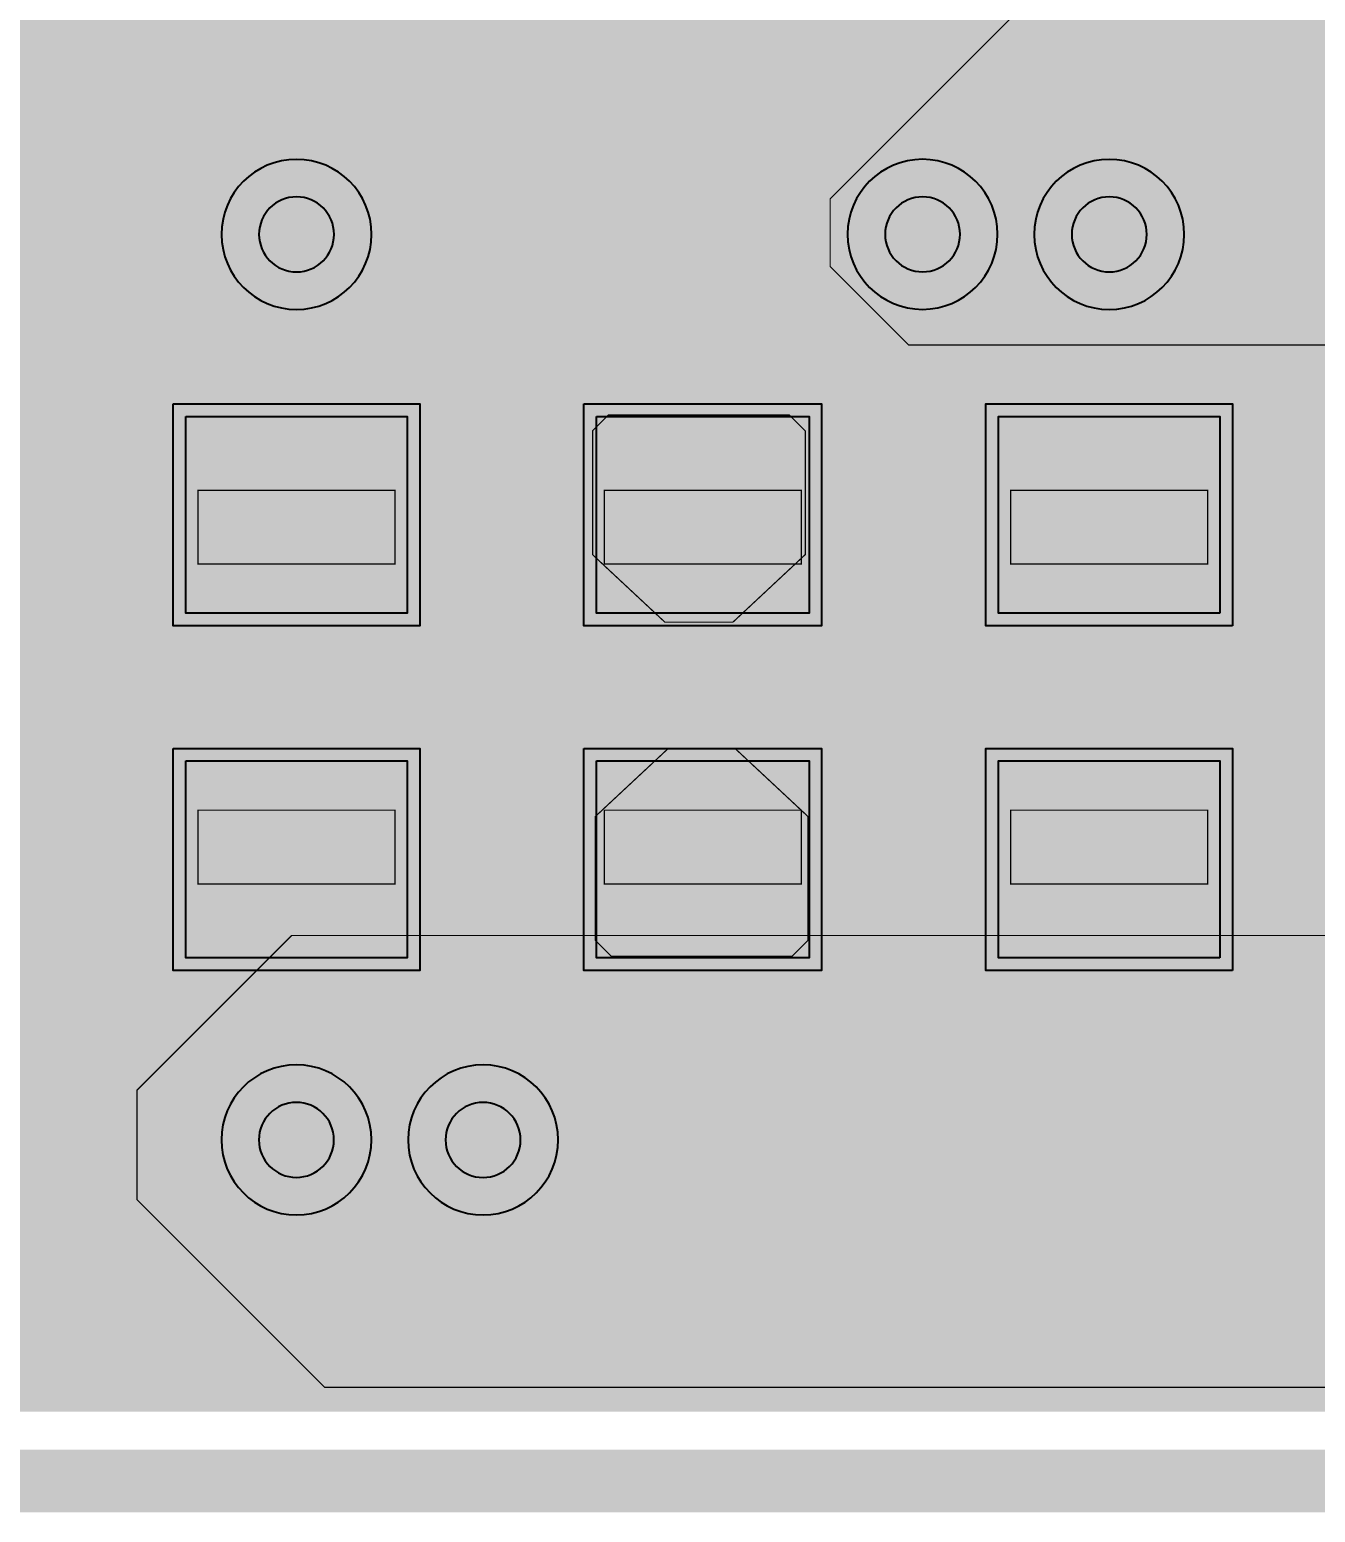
# Model space of a CAD drawing. Header units: millimetres. Extents: x -29 to 68.7, y -13.3 to 46.
# Drawn here: x 6.55 to 11.77, y -0.13 to 5.9 of the extents above; entities that cross this region are included whole.
import ezdxf

# ---------------------------------------------------------------- set-up
doc = ezdxf.new("R2010")
doc.units = ezdxf.units.MM
doc.header["$MEASUREMENT"] = 0
for name, color, linetype, true_color in [('Board-Outline-Layer', 7, 'Continuous', 0xff00ff), ('Bottom-Layer', 7, 'Continuous', 0x0000ff), ('Component-Marking-Layer', 7, 'Continuous', 0x66ffcc), ('Component-Shape-Layer', 7, 'Continuous', 0x00cccc), ('Hole-Layer', 7, 'Continuous', 0x222222), ('Inner1', 7, 'Continuous', 0x999966), ('Inner2', 7, 'Continuous', 0x008000), ('Multi-Layer', 7, 'Continuous', 0xc0c0c0), ('Pin-Soldering-Layer', 7, 'Continuous', 0xcc9999), ('Top-Layer', 7, 'Continuous', 0xff0000), ('Top-Paste-Mask-Layer', 7, 'Continuous', 0x808080), ('Top-Silkscreen-Layer', 7, 'Continuous', 0xffcc00), ('Top-Solder-Mask-Layer', 7, 'Continuous', 0x800080)]:
    doc.layers.add(name, color=color, linetype=linetype, true_color=true_color)

msp = doc.modelspace()

# ---------------------------------------------------------------- hatches: boundary and pattern name
at = {"layer": 'Bottom-Layer'}
for points in [[(4.9851, 4.9851), (4.4113, 5.4268), (3.7435, 5.7071), (3.0263, 5.8072), (2.3074, 5.7206), (1.6345, 5.4529), (1.0525, 5.022), (0.6001, 4.4566), (0.3073, 3.7942), (0.3073, 24.2059), (0.6001, 23.5435), (1.0525, 22.9781), (1.6345, 22.5472), (2.3074, 22.2795), (3.0263, 22.1928), (3.7435, 22.293), (4.4113, 22.5732), (4.9851, 23.015), (5.4268, 23.5888), (5.7071, 24.2565), (5.8072, 24.9737), (5.7206, 25.6927), (5.4529, 26.3655), (5.022, 26.9476), (4.4566, 27.4), (3.7942, 27.6927), (8.7053, 27.6927), (8.5312, 27.4374), (8.5379, 27.1284), (8.7227, 26.8807), (9.017, 26.7865), (9.3113, 26.8807), (9.4962, 27.1284), (9.5028, 27.4374), (9.3288, 27.6927), (39.2059, 27.6927), (38.5435, 27.4), (37.9781, 26.9476), (37.5472, 26.3655), (37.2795, 25.6927), (37.1929, 24.9737), (37.293, 24.2565), (37.5732, 23.5888), (38.015, 23.015), (38.5888, 22.5732), (39.2565, 22.293), (39.9737, 22.1928), (40.6927, 22.2795), (41.3656, 22.5472), (41.9476, 22.9781), (42.4, 23.5435), (42.6927, 24.2059), (42.6927, 3.7942), (42.4, 4.4565), (41.9476, 5.022), (41.3656, 5.4529), (40.6927, 5.7206), (39.9737, 5.8072), (39.2565, 5.7071), (38.5888, 5.4268), (38.015, 4.9851), (37.5732, 4.4113), (37.293, 3.7435), (37.1929, 3.0263), (37.2795, 2.3074), (37.5472, 1.6345), (37.9781, 1.0525), (38.5435, 0.6001), (39.2059, 0.3073), (3.7942, 0.3073), (4.4566, 0.6001), (5.022, 1.0525), (5.4529, 1.6345), (5.7206, 2.3074), (5.8072, 3.0263), (5.7071, 3.7435), (5.4268, 4.4113)], [(9.5644, 5.0657), (9.6577, 4.7407), (9.9093, 4.5148), (10.2425, 4.457), (10.5556, 4.5849), (10.8685, 4.4568), (11.2018, 4.5144), (11.4536, 4.7401), (11.5471, 5.0651), (11.4538, 5.3902), (11.2021, 5.6161), (10.8689, 5.6739), (10.5559, 5.5459), (10.2429, 5.6741), (9.9097, 5.6165), (9.6579, 5.3907)], [(7.0203, 1.3865), (7.1136, 1.0615), (7.3653, 0.8355), (7.6985, 0.7777), (8.0116, 0.9057), (8.3245, 0.7775), (8.6578, 0.8351), (8.9096, 1.0609), (9.0031, 1.3859), (8.9098, 1.7109), (8.6581, 1.9368), (8.3249, 1.9946), (8.0119, 1.8667), (7.6989, 1.9948), (7.3657, 1.9372), (7.1139, 1.7115)]]:
    msp.add_hatch(color=256, dxfattribs=at).paths.add_polyline_path(points)
at = {"layer": 'Component-Marking-Layer'}
for points in [[(7.1727, 4.0259, 1), (7.2926, 4.0259, 1)], [(7.1727, 4.0259, 1), (7.2926, 4.0259, 1)], [(9.6238, 2.4258, 1), (9.7437, 2.4258, 1)], [(9.6238, 2.4258, 1), (9.7437, 2.4258, 1)], [(11.2748, 2.4257, 1), (11.3947, 2.4257, 1)], [(11.2748, 2.4257, 1), (11.3947, 2.4257, 1)]]:
    msp.add_hatch(color=256, dxfattribs=at).paths.add_polyline_path(points)
at = {"layer": 'Inner1'}
for points in [[(4.9851, 23.015), (5.4268, 23.5888), (5.7071, 24.2565), (5.8072, 24.9737), (5.7206, 25.6927), (5.4529, 26.3655), (5.022, 26.9476), (4.4566, 27.4), (3.7942, 27.6927), (8.7053, 27.6927), (8.5312, 27.4374), (8.5379, 27.1284), (8.7227, 26.8807), (9.017, 26.7865), (9.3113, 26.8807), (9.4962, 27.1284), (9.5028, 27.4374), (9.3288, 27.6927), (39.2059, 27.6927), (38.5435, 27.4), (37.9781, 26.9476), (37.5472, 26.3655), (37.2795, 25.6927), (37.1929, 24.9737), (37.293, 24.2565), (37.5732, 23.5888), (38.015, 23.015), (38.5888, 22.5732), (39.2565, 22.293), (39.9737, 22.1928), (40.6927, 22.2795), (41.3656, 22.5472), (41.9476, 22.9781), (42.4, 23.5435), (42.6927, 24.2059), (42.6927, 3.7942), (42.4, 4.4565), (41.9476, 5.022), (41.3656, 5.4529), (40.6927, 5.7206), (39.9737, 5.8072), (39.2565, 5.7071), (38.5888, 5.4268), (38.015, 4.9851), (37.5732, 4.4113), (37.293, 3.7435), (37.1929, 3.0263), (37.2795, 2.3074), (37.5472, 1.6345), (37.9781, 1.0525), (38.5435, 0.6001), (39.2059, 0.3073), (3.7942, 0.3073), (4.4566, 0.6001), (5.022, 1.0525), (5.4529, 1.6345), (5.7206, 2.3074), (5.8072, 3.0263), (5.7071, 3.7435), (5.4268, 4.4113), (4.9851, 4.9851), (4.4113, 5.4268), (3.7435, 5.7071), (3.0263, 5.8072), (2.3074, 5.7206), (1.6345, 5.4529), (1.0525, 5.022), (0.6001, 4.4566), (0.3073, 3.7942), (0.3073, 24.2059), (0.6001, 23.5435), (1.0525, 22.9781), (1.6345, 22.5472), (2.3074, 22.2795), (3.0263, 22.1928), (3.7435, 22.293), (4.4113, 22.5732)], [(9.5644, 5.0657), (9.6577, 4.7407), (9.9093, 4.5148), (10.2425, 4.457), (10.5556, 4.5849), (10.8685, 4.4568), (11.2018, 4.5144), (11.4536, 4.7401), (11.5471, 5.0651), (11.4538, 5.3902), (11.2021, 5.6161), (10.8689, 5.6739), (10.5559, 5.5459), (10.2429, 5.6741), (9.9097, 5.6165), (9.6579, 5.3907)], [(7.0203, 1.3865), (7.1136, 1.0615), (7.3653, 0.8355), (7.6985, 0.7777), (8.0116, 0.9057), (8.3245, 0.7775), (8.6578, 0.8351), (8.9096, 1.0609), (9.0031, 1.3859), (8.9098, 1.7109), (8.6581, 1.9368), (8.3249, 1.9946), (8.0119, 1.8667), (7.6989, 1.9948), (7.3657, 1.9372), (7.1139, 1.7115)]]:
    msp.add_hatch(color=256, dxfattribs=at).paths.add_polyline_path(points)
at = {"layer": 'Inner2'}
for points in [[(16.7386, 7.874), (16.7386, 8.6945), (18.2873, 8.6945), (21.8748, 5.1069), (21.8748, 3.9229), (21.1101, 4.6877), (21.0771, 4.7097), (21.0382, 4.7174), (10.1617, 4.7174), (9.9028, 4.9764), (9.9028, 5.1676), (10.8216, 6.0864), (14.951, 6.0864), (14.9899, 6.0941), (15.0229, 6.1162), (16.7089, 7.8022), (16.7309, 7.8351)], [(7.6556, 2.1152), (11.6267, 2.1152), (11.9107, 1.9404), (12.2441, 1.9404), (12.5281, 2.1152), (22.0221, 2.1152), (22.0598, 2.1081), (22.098, 2.1057), (29.6055, 2.1057), (29.7727, 2.1551), (29.8861, 2.2876), (29.9092, 2.4604), (30.1244, 2.6757), (30.1464, 2.7086), (30.1542, 2.7475), (30.1542, 2.9964), (31.404, 2.9964), (31.7334, 2.667), (30.3993, 1.3329), (30.1875, 1.3016), (30.0076, 1.1856), (29.8916, 1.0057), (29.8603, 0.7939), (29.549, 0.4826), (7.7891, 0.4826), (7.0866, 1.1851), (7.0866, 1.5462)]]:
    msp.add_hatch(color=256, dxfattribs=at).paths.add_polyline_path(points)
at = {"layer": 'Pin-Soldering-Layer'}
for points in [[(7.2327, 4.0258), (8.0327, 4.0258), (8.0327, 3.7258), (7.2327, 3.7258)], [(7.2327, 4.0258), (8.0327, 4.0258), (8.0327, 3.7258), (7.2327, 3.7258)], [(9.6837, 4.0257), (9.6837, 3.7257), (8.8837, 3.7257), (8.8837, 4.0257)], [(9.6837, 4.0257), (9.6837, 3.7257), (8.8837, 3.7257), (8.8837, 4.0257)], [(11.3347, 4.0258), (10.5347, 4.0258), (10.5347, 3.7258), (11.3347, 3.7258)], [(11.3347, 4.0258), (10.5347, 4.0258), (10.5347, 3.7258), (11.3347, 3.7258)], [(7.2327, 2.4258), (8.0327, 2.4258), (8.0327, 2.7258), (7.2327, 2.7258)], [(7.2327, 2.4258), (8.0327, 2.4258), (8.0327, 2.7258), (7.2327, 2.7258)], [(9.6837, 2.7259), (9.6837, 2.4259), (8.8837, 2.4259), (8.8837, 2.7259)], [(9.6837, 2.7259), (9.6837, 2.4259), (8.8837, 2.4259), (8.8837, 2.7259)], [(11.3347, 2.4258), (10.5347, 2.4258), (10.5347, 2.7258), (11.3347, 2.7258)], [(11.3347, 2.4258), (10.5347, 2.4258), (10.5347, 2.7258), (11.3347, 2.7258)]]:
    msp.add_hatch(color=256, dxfattribs=at).paths.add_polyline_path(points)
at = {"layer": 'Top-Layer'}
for points in [[(4.9851, 23.015), (5.4268, 23.5888), (5.7071, 24.2565), (5.8072, 24.9737), (5.7206, 25.6927), (5.4529, 26.3655), (5.022, 26.9476), (4.4566, 27.4), (3.7942, 27.6927), (8.7053, 27.6927), (8.5554, 27.5022), (8.5112, 27.2639), (8.5827, 27.0322), (8.5827, 26.991), (8.3669, 26.9002), (8.2777, 26.6837), (8.2777, 25.8772), (8.3677, 25.6599), (8.585, 25.5698), (9.449, 25.5698), (9.6663, 25.6599), (9.7564, 25.8772), (9.7564, 26.6837), (9.6672, 26.9001), (9.4514, 26.991), (9.4514, 27.0322), (9.5229, 27.2639), (9.4787, 27.5022), (9.3288, 27.6927), (39.2059, 27.6927), (38.5435, 27.4), (37.9781, 26.9476), (37.5472, 26.3655), (37.2795, 25.6927), (37.1929, 24.9737), (37.293, 24.2565), (37.5732, 23.5888), (38.015, 23.015), (38.5888, 22.5732), (39.2565, 22.293), (39.9737, 22.1928), (40.6927, 22.2795), (41.3656, 22.5472), (41.9476, 22.9781), (42.4, 23.5435), (42.6927, 24.2059), (42.6927, 3.7942), (42.4, 4.4565), (41.9476, 5.022), (41.3656, 5.4529), (40.6927, 5.7206), (39.9737, 5.8072), (39.2565, 5.7071), (38.5888, 5.4268), (38.015, 4.9851), (37.5732, 4.4113), (37.293, 3.7435), (37.1929, 3.0263), (37.2795, 2.3074), (37.5472, 1.6345), (37.9781, 1.0525), (38.5435, 0.6001), (39.2059, 0.3073), (3.7942, 0.3073), (4.4566, 0.6001), (5.022, 1.0525), (5.4529, 1.6345), (5.7206, 2.3074), (5.8072, 3.0263), (5.7071, 3.7435), (5.4268, 4.4113), (4.9851, 4.9851), (4.4113, 5.4268), (3.7435, 5.7071), (3.0263, 5.8072), (2.3074, 5.7206), (1.6345, 5.4529), (1.0525, 5.022), (0.6001, 4.4566), (0.3073, 3.7942), (0.3073, 24.2059), (0.6001, 23.5435), (1.0525, 22.9781), (1.6345, 22.5472), (2.3074, 22.2795), (3.0263, 22.1928), (3.7435, 22.293), (4.4113, 22.5732)], [(10.4847, 3.2185), (11.3847, 3.2185), (11.602, 3.3085), (11.6921, 3.5258), (11.6921, 4.3258), (11.6384, 4.4993), (11.4963, 4.6122), (11.4963, 4.8211), (11.5471, 5.058), (11.5019, 5.2961), (11.368, 5.4979), (11.1663, 5.6321), (10.9283, 5.6774), (10.6914, 5.6269), (10.4207, 5.6269), (10.089, 5.6714), (9.7834, 5.5348), (9.5954, 5.258), (9.581, 4.9236), (9.7447, 4.6317), (9.7302, 4.6327), (9.7157, 4.633), (8.8517, 4.633), (8.6344, 4.543), (8.5444, 4.3257), (8.5444, 3.5257), (8.6118, 3.3336), (8.7845, 3.2258), (8.6733, 3.1762), (8.5901, 3.0872), (8.3442, 3.0872), (8.2324, 3.1942), (8.0827, 3.2331), (7.1827, 3.2331), (6.9654, 3.1431), (6.8754, 2.9258), (6.8754, 2.1258), (6.929, 1.9523), (7.0711, 1.8394), (7.0711, 1.6305), (7.0204, 1.3936), (7.0655, 1.1556), (7.1994, 0.9537), (7.4012, 0.8196), (7.6391, 0.7742), (7.8761, 0.8247), (8.1468, 0.8247), (8.4223, 0.7747), (8.6912, 0.8526), (8.8973, 1.0421), (8.9975, 1.3036), (8.9708, 1.5823), (8.8228, 1.8199), (8.8372, 1.8189), (8.8517, 1.8186), (9.7157, 1.8186), (9.933, 1.9086), (10.0231, 2.1259), (10.0231, 2.9259), (9.9556, 3.118), (9.7829, 3.2258), (9.8942, 3.2755), (9.9774, 3.3645), (10.2231, 3.3645), (10.3349, 3.2575)], [(7.1827, 4.3258), (8.0827, 4.3258), (8.0827, 3.5258), (7.1827, 3.5258)], [(8.8517, 4.3257), (9.7157, 4.3257), (9.7157, 3.5257), (8.8517, 3.5257)], [(11.3847, 3.5258), (10.4847, 3.5258), (10.4847, 4.3258), (11.3847, 4.3258)], [(7.1827, 2.9258), (8.0827, 2.9258), (8.0827, 2.1258), (7.1827, 2.1258)], [(8.8517, 2.9259), (9.7157, 2.9259), (9.7157, 2.1259), (8.8517, 2.1259)], [(11.3847, 2.1258), (10.4847, 2.1258), (10.4847, 2.9258), (11.3847, 2.9258)]]:
    msp.add_hatch(color=256, dxfattribs=at).paths.add_polyline_path(points)
at = {"layer": 'Top-Paste-Mask-Layer'}
for points in [[(7.1827, 4.3258), (8.0827, 4.3258), (8.0827, 3.5258), (7.1827, 3.5258)], [(9.1295, 3.4898), (9.406, 3.4898), (9.6997, 3.764), (9.6997, 4.2673), (9.6357, 4.3313), (8.8997, 4.3313), (8.8357, 4.2673), (8.8357, 3.764)], [(9.1295, 3.4898), (9.406, 3.4898), (9.6997, 3.764), (9.6997, 4.2673), (9.6357, 4.3313), (8.8997, 4.3313), (8.8357, 4.2673), (8.8357, 3.764)], [(11.3847, 3.5258), (10.4847, 3.5258), (10.4847, 4.3258), (11.3847, 4.3258)], [(9.1407, 2.9742), (9.4172, 2.9742), (9.711, 2.7), (9.711, 2.1967), (9.647, 2.1327), (8.911, 2.1327), (8.847, 2.1967), (8.847, 2.7)], [(9.1407, 2.9742), (9.4172, 2.9742), (9.711, 2.7), (9.711, 2.1967), (9.647, 2.1327), (8.911, 2.1327), (8.847, 2.1967), (8.847, 2.7)], [(7.1827, 2.9258), (8.0827, 2.9258), (8.0827, 2.1258), (7.1827, 2.1258)], [(11.3847, 2.1258), (10.4847, 2.1258), (10.4847, 2.9258), (11.3847, 2.9258)]]:
    msp.add_hatch(color=256, dxfattribs=at).paths.add_polyline_path(points)
at = {"layer": 'Top-Solder-Mask-Layer'}
for points in [[(7.1319, 4.3766), (8.1335, 4.3766), (8.1335, 3.475), (7.1319, 3.475)], [(8.8009, 4.3765), (9.7665, 4.3765), (9.7665, 3.4749), (8.8009, 3.4749)], [(11.4355, 3.475), (10.4339, 3.475), (10.4339, 4.3766), (11.4355, 4.3766)], [(7.1319, 2.9766), (8.1335, 2.9766), (8.1335, 2.075), (7.1319, 2.075)], [(8.8009, 2.9767), (9.7665, 2.9767), (9.7665, 2.0751), (8.8009, 2.0751)], [(11.4355, 2.075), (10.4339, 2.075), (10.4339, 2.9766), (11.4355, 2.9766)]]:
    msp.add_hatch(color=256, dxfattribs=at).paths.add_polyline_path(points)

# ---------------------------------------------------------------- linework, layer by layer
at = {"layer": 'Board-Outline-Layer', "const_width": 0.254}
msp.add_lwpolyline([(0, 3), (0, 25.0001, -0.414), (3, 28.0001), (40.0001, 28.0001, -0.414), (43.0001, 25.0001), (43.0001, 3, -0.414), (40.0001, 0), (3, 0, -0.414)], format="xyb", close=True, dxfattribs=at)
at = {"layer": 'Bottom-Layer', "const_width": 0.0508}
msp.add_lwpolyline([(42.6927, 24.2059), (42.6927, 3.7942), (42.4, 4.4565), (41.9476, 5.022), (41.3656, 5.4529), (40.6927, 5.7206), (39.9737, 5.8072), (39.2565, 5.7071), (38.5888, 5.4268), (38.015, 4.9851), (37.5732, 4.4113), (37.293, 3.7435), (37.1929, 3.0263), (37.2795, 2.3074), (37.5472, 1.6345), (37.9781, 1.0525), (38.5435, 0.6001), (39.2059, 0.3073), (3.7942, 0.3073)], dxfattribs=at)
for points in [[(9.5644, 5.0657), (9.6577, 4.7407), (9.9093, 4.5148), (10.2425, 4.457), (10.5556, 4.5849), (10.8685, 4.4568), (11.2018, 4.5144), (11.4536, 4.7401), (11.5471, 5.0651), (11.4538, 5.3902), (11.2021, 5.6161), (10.8689, 5.6739), (10.5559, 5.5459), (10.2429, 5.6741), (9.9097, 5.6165), (9.6579, 5.3907)], [(7.0203, 1.3865), (7.1136, 1.0615), (7.3653, 0.8355), (7.6985, 0.7777), (8.0116, 0.9057), (8.3245, 0.7775), (8.6578, 0.8351), (8.9096, 1.0609), (9.0031, 1.3859), (8.9098, 1.7109), (8.6581, 1.9368), (8.3249, 1.9946), (8.0119, 1.8667), (7.6989, 1.9948), (7.3657, 1.9372), (7.1139, 1.7115)]]:
    msp.add_lwpolyline(points, close=True, dxfattribs=at)
at = {"layer": 'Component-Marking-Layer', "const_width": 0.129}
for points in [[(7.1727, 4.0259, 1), (7.2926, 4.0259, 1)], [(7.1727, 4.0259, 1), (7.2926, 4.0259, 1)], [(9.6238, 2.4258, 1), (9.7437, 2.4258, 1)], [(9.6238, 2.4258, 1), (9.7437, 2.4258, 1)], [(11.2748, 2.4257, 1), (11.3947, 2.4257, 1)], [(11.2748, 2.4257, 1), (11.3947, 2.4257, 1)]]:
    msp.add_lwpolyline(points, format="xyb", close=True, dxfattribs=at)
at = {"layer": 'Component-Shape-Layer', "const_width": 0.0508}
for points in [[(7.2327, 4.0258), (8.0327, 4.0258), (8.0327, 2.4258), (7.2327, 2.4258)], [(7.2327, 4.0258), (8.0327, 4.0258), (8.0327, 2.4258), (7.2327, 2.4258)], [(9.6836, 4.0258), (9.6836, 2.4258), (8.8836, 2.4258), (8.8836, 4.0258)], [(9.6836, 4.0258), (9.6836, 2.4258), (8.8836, 2.4258), (8.8836, 4.0258)], [(11.3347, 2.4258), (10.5347, 2.4258), (10.5347, 4.0258), (11.3347, 4.0258)], [(11.3347, 2.4258), (10.5347, 2.4258), (10.5347, 4.0258), (11.3347, 4.0258)]]:
    msp.add_lwpolyline(points, close=True, dxfattribs=at)
at = {"layer": 'Hole-Layer'}
for points in [[(7.4806, 5.0653, 1), (7.7854, 5.0653, 1)], [(10.0241, 5.0655, 1), (10.3289, 5.0655, 1)], [(10.7826, 5.0653, 1), (11.0874, 5.0653, 1)], [(7.4801, 1.3863, 1), (7.7849, 1.3863, 1)], [(8.2385, 1.3861, 1), (8.5433, 1.3861, 1)]]:
    msp.add_lwpolyline(points, format="xyb", close=True, dxfattribs=at)
at = {"layer": 'Inner1'}
for points, const_width in [([(42.6927, 24.2059), (42.6927, 3.7942), (42.4, 4.4565), (41.9476, 5.022), (41.3656, 5.4529), (40.6927, 5.7206), (39.9737, 5.8072), (39.2565, 5.7071), (38.5888, 5.4268), (38.015, 4.9851), (37.5732, 4.4113), (37.293, 3.7435), (37.1929, 3.0263), (37.2795, 2.3074), (37.5472, 1.6345), (37.9781, 1.0525), (38.5435, 0.6001), (39.2059, 0.3073), (3.7942, 0.3073)], 0.0508), ([(8.3501, 6.7474), (8.3501, 5.7824)], 0.127), ([(13.3195, 3.9525), (10.875, 6.397)], 0.127), ([(8.3501, 5.7824), (7.633, 5.0653)], 0.127)]:
    msp.add_lwpolyline(points, dxfattribs=dict(at, const_width=const_width))
at = {"layer": 'Inner1', "const_width": 0.0508}
for points in [[(9.5644, 5.0657), (9.6577, 4.7407), (9.9093, 4.5148), (10.2425, 4.457), (10.5556, 4.5849), (10.8685, 4.4568), (11.2018, 4.5144), (11.4536, 4.7401), (11.5471, 5.0651), (11.4538, 5.3902), (11.2021, 5.6161), (10.8689, 5.6739), (10.5559, 5.5459), (10.2429, 5.6741), (9.9097, 5.6165), (9.6579, 5.3907)], [(7.0203, 1.3865), (7.1136, 1.0615), (7.3653, 0.8355), (7.6985, 0.7777), (8.0116, 0.9057), (8.3245, 0.7775), (8.6578, 0.8351), (8.9096, 1.0609), (9.0031, 1.3859), (8.9098, 1.7109), (8.6581, 1.9368), (8.3249, 1.9946), (8.0119, 1.8667), (7.6989, 1.9948), (7.3657, 1.9372), (7.1139, 1.7115)]]:
    msp.add_lwpolyline(points, close=True, dxfattribs=at)
at = {"layer": 'Inner2'}
for points, const_width in [([(21.9764, 3.6776), (21.0382, 4.6158), (10.1197, 4.6158), (9.8012, 4.9343), (9.8012, 5.2097), (10.7795, 6.188), (14.951, 6.188), (16.637, 7.874), (16.637, 8.7961), (18.3293, 8.7961), (21.9764, 5.149)], 0.00508), ([(16.7386, 7.874), (16.7386, 8.6945), (18.2873, 8.6945), (21.8748, 5.1069), (21.8748, 3.9229), (21.1101, 4.6877), (21.0771, 4.7097), (21.0382, 4.7174), (10.1617, 4.7174), (9.9028, 4.9764), (9.9028, 5.1676), (10.8216, 6.0864), (14.951, 6.0864), (14.9899, 6.0941), (15.0229, 6.1162), (16.7089, 7.8022), (16.7309, 7.8351)], 0.0508), ([(30.0526, 3.098), (31.4461, 3.098), (31.8771, 2.667), (29.5911, 0.381), (7.747, 0.381), (6.985, 1.143), (6.985, 1.5883), (7.6135, 2.2168), (29.5218, 2.2168), (30.0526, 2.7475)], 0.00508)]:
    msp.add_lwpolyline(points, close=True, dxfattribs=dict(at, const_width=const_width))
for points, const_width in [([(10.935, 5.0653), (11.6537, 5.784)], 0.127), ([(11.6537, 5.784), (19.87, 5.784)], 0.127), ([(29.549, 0.4826), (7.7891, 0.4826), (7.0866, 1.1851), (7.0866, 1.5462), (7.6556, 2.1152), (11.6267, 2.1152), (11.9107, 1.9404), (12.2441, 1.9404), (12.5281, 2.1152), (22.0221, 2.1152)], 0.0508)]:
    msp.add_lwpolyline(points, dxfattribs=dict(at, const_width=const_width))
at = {"layer": 'Multi-Layer'}
for points in [[(7.3282, 5.0653, 1), (7.9378, 5.0653), (7.9378, 5.0653, 1), (7.3282, 5.0653)], [(7.3277, 1.3863, 1), (7.9373, 1.3863), (7.9373, 1.3863, 1), (7.3277, 1.3863)]]:
    msp.add_lwpolyline(points, format="xyb", dxfattribs=at)
for points in [[(9.8717, 5.0655, 1), (10.4813, 5.0655, 1)], [(10.6302, 5.0653, 1), (11.2398, 5.0653, 1)], [(8.0861, 1.3861, 1), (8.6957, 1.3861, 1)]]:
    msp.add_lwpolyline(points, format="xyb", close=True, dxfattribs=at)
at = {"layer": 'Pin-Soldering-Layer', "const_width": 0.00508}
for points in [[(7.2327, 4.0258), (8.0327, 4.0258), (8.0327, 3.7258), (7.2327, 3.7258)], [(7.2327, 4.0258), (8.0327, 4.0258), (8.0327, 3.7258), (7.2327, 3.7258)], [(9.6837, 4.0257), (9.6837, 3.7257), (8.8837, 3.7257), (8.8837, 4.0257)], [(9.6837, 4.0257), (9.6837, 3.7257), (8.8837, 3.7257), (8.8837, 4.0257)], [(11.3347, 4.0258), (10.5347, 4.0258), (10.5347, 3.7258), (11.3347, 3.7258)], [(11.3347, 4.0258), (10.5347, 4.0258), (10.5347, 3.7258), (11.3347, 3.7258)], [(7.2327, 2.4258), (8.0327, 2.4258), (8.0327, 2.7258), (7.2327, 2.7258)], [(7.2327, 2.4258), (8.0327, 2.4258), (8.0327, 2.7258), (7.2327, 2.7258)], [(9.6837, 2.7259), (9.6837, 2.4259), (8.8837, 2.4259), (8.8837, 2.7259)], [(9.6837, 2.7259), (9.6837, 2.4259), (8.8837, 2.4259), (8.8837, 2.7259)], [(11.3347, 2.4258), (10.5347, 2.4258), (10.5347, 2.7258), (11.3347, 2.7258)], [(11.3347, 2.4258), (10.5347, 2.4258), (10.5347, 2.7258), (11.3347, 2.7258)]]:
    msp.add_lwpolyline(points, close=True, dxfattribs=at)
at = {"layer": 'Top-Layer'}
for points, const_width in [([(42.6927, 24.2059), (42.6927, 3.7942), (42.4, 4.4565), (41.9476, 5.022), (41.3656, 5.4529), (40.6927, 5.7206), (39.9737, 5.8072), (39.2565, 5.7071), (38.5888, 5.4268), (38.015, 4.9851), (37.5732, 4.4113), (37.293, 3.7435), (37.1929, 3.0263), (37.2795, 2.3074), (37.5472, 1.6345), (37.9781, 1.0525), (38.5435, 0.6001), (39.2059, 0.3073), (3.7942, 0.3073)], 0.0508), ([(7.6327, 3.9258), (7.6327, 5.065)], 0.508), ([(10.1765, 5.0655), (10.9347, 5.0655)], 0.508), ([(10.935, 5.0653), (10.935, 3.9261)], 0.508), ([(10.9347, 3.9258), (9.2838, 3.9258)], 0.508), ([(7.6325, 1.3863), (7.6325, 2.5255)], 0.508), ([(9.2837, 2.5259), (7.6328, 2.5259)], 0.508), ([(10.9382, 2.5294), (10.9344, 2.5256)], 0.508), ([(12.0774, 2.5294), (10.9382, 2.5294)], 0.508), ([(8.3909, 1.3861), (7.6327, 1.3861)], 0.508)]:
    msp.add_lwpolyline(points, dxfattribs=dict(at, const_width=const_width))
at = {"layer": 'Top-Layer', "const_width": 0.0508}
msp.add_lwpolyline([(10.4847, 3.2185), (11.3847, 3.2185), (11.602, 3.3085), (11.6921, 3.5258), (11.6921, 4.3258), (11.6384, 4.4993), (11.4963, 4.6122), (11.4963, 4.8211), (11.5471, 5.058), (11.5019, 5.2961), (11.368, 5.4979), (11.1663, 5.6321), (10.9283, 5.6774), (10.6914, 5.6269), (10.4207, 5.6269), (10.089, 5.6714), (9.7834, 5.5348), (9.5954, 5.258), (9.581, 4.9236), (9.7447, 4.6317), (9.7302, 4.6327), (9.7157, 4.633), (8.8517, 4.633), (8.6344, 4.543), (8.5444, 4.3257), (8.5444, 3.5257), (8.6118, 3.3336), (8.7845, 3.2258), (8.6733, 3.1762), (8.5901, 3.0872), (8.3442, 3.0872), (8.2324, 3.1942), (8.0827, 3.2331), (7.1827, 3.2331), (6.9654, 3.1431), (6.8754, 2.9258), (6.8754, 2.1258), (6.929, 1.9523), (7.0711, 1.8394), (7.0711, 1.6305), (7.0204, 1.3936), (7.0655, 1.1556), (7.1994, 0.9537), (7.4012, 0.8196), (7.6391, 0.7742), (7.8761, 0.8247), (8.1468, 0.8247), (8.4223, 0.7747), (8.6912, 0.8526), (8.8973, 1.0421), (8.9975, 1.3036), (8.9708, 1.5823), (8.8228, 1.8199), (8.8372, 1.8189), (8.8517, 1.8186), (9.7157, 1.8186), (9.933, 1.9086), (10.0231, 2.1259), (10.0231, 2.9259), (9.9556, 3.118), (9.7829, 3.2258), (9.8942, 3.2755), (9.9774, 3.3645), (10.2231, 3.3645), (10.3349, 3.2575)], close=True, dxfattribs=at)
at = {"layer": 'Top-Layer'}
for points in [[(7.1827, 4.3258), (8.0827, 4.3258), (8.0827, 3.5258), (7.1827, 3.5258)], [(8.8517, 4.3257), (9.7157, 4.3257), (9.7157, 3.5257), (8.8517, 3.5257)], [(11.3847, 3.5258), (10.4847, 3.5258), (10.4847, 4.3258), (11.3847, 4.3258)], [(7.1827, 2.9258), (8.0827, 2.9258), (8.0827, 2.1258), (7.1827, 2.1258)], [(8.8517, 2.9259), (9.7157, 2.9259), (9.7157, 2.1259), (8.8517, 2.1259)], [(11.3847, 2.1258), (10.4847, 2.1258), (10.4847, 2.9258), (11.3847, 2.9258)]]:
    msp.add_lwpolyline(points, close=True, dxfattribs=at)
at = {"layer": 'Top-Paste-Mask-Layer'}
for points in [[(7.1827, 4.3258), (8.0827, 4.3258), (8.0827, 3.5258), (7.1827, 3.5258)], [(11.3847, 3.5258), (10.4847, 3.5258), (10.4847, 4.3258), (11.3847, 4.3258)], [(7.1827, 2.9258), (8.0827, 2.9258), (8.0827, 2.1258), (7.1827, 2.1258)], [(11.3847, 2.1258), (10.4847, 2.1258), (10.4847, 2.9258), (11.3847, 2.9258)]]:
    msp.add_lwpolyline(points, close=True, dxfattribs=at)
at = {"layer": 'Top-Paste-Mask-Layer', "const_width": 0.00508}
for points in [[(9.1295, 3.4898), (9.406, 3.4898), (9.6997, 3.764), (9.6997, 4.2673), (9.6357, 4.3313), (8.8997, 4.3313), (8.8357, 4.2673), (8.8357, 3.764)], [(9.1295, 3.4898), (9.406, 3.4898), (9.6997, 3.764), (9.6997, 4.2673), (9.6357, 4.3313), (8.8997, 4.3313), (8.8357, 4.2673), (8.8357, 3.764)], [(9.1407, 2.9742), (9.4172, 2.9742), (9.711, 2.7), (9.711, 2.1967), (9.647, 2.1327), (8.911, 2.1327), (8.847, 2.1967), (8.847, 2.7)], [(9.1407, 2.9742), (9.4172, 2.9742), (9.711, 2.7), (9.711, 2.1967), (9.647, 2.1327), (8.911, 2.1327), (8.847, 2.1967), (8.847, 2.7)]]:
    msp.add_lwpolyline(points, close=True, dxfattribs=at)
at = {"layer": 'Top-Silkscreen-Layer', "const_width": 0.254}
for points in [[(6.9231, 4.3059, -0.414), (7.233, 4.6157)], [(6.9231, 4.3059, -0.414), (7.233, 4.6157)], [(8.0329, 4.6157, -0.414), (8.3428, 4.3059)], [(8.0329, 4.6157, -0.414), (8.3428, 4.3059)], [(10.2251, 4.306, -0.414), (10.535, 4.6158)], [(10.2251, 4.306, -0.414), (10.535, 4.6158)], [(11.3349, 4.6158, -0.414), (11.6448, 4.306)], [(11.3349, 4.6158, -0.414), (11.6448, 4.306)], [(7.2325, 1.8358, -0.414), (6.9227, 2.1456)], [(7.2325, 1.8358, -0.414), (6.9227, 2.1456)], [(8.3423, 2.1456, -0.414), (8.0325, 1.8358)], [(8.3423, 2.1456, -0.414), (8.0325, 1.8358)], [(10.5345, 1.8359, -0.414), (10.2246, 2.1457)], [(10.5345, 1.8359, -0.414), (10.2246, 2.1457)], [(11.6443, 2.1457, -0.414), (11.3345, 1.8359)], [(11.6443, 2.1457, -0.414), (11.3345, 1.8359)]]:
    msp.add_lwpolyline(points, format="xyb", dxfattribs=at)
at = {"layer": 'Top-Silkscreen-Layer'}
for points, const_width in [([(7.233, 4.6157), (8.033, 4.6157)], 0.254), ([(7.233, 4.6157), (8.033, 4.6157)], 0.254), ([(8.6337, 4.4958), (8.7847, 4.65)], 0.1524), ([(8.6337, 4.4958), (8.7847, 4.65)], 0.1524), ([(8.7847, 4.65), (9.8012, 4.65)], 0.1524), ([(8.7847, 4.65), (9.8012, 4.65)], 0.1524), ([(9.8012, 4.65), (9.9337, 4.4958)], 0.1524), ([(9.8012, 4.65), (9.9337, 4.4958)], 0.1524), ([(10.535, 4.6158), (11.335, 4.6158)], 0.254), ([(10.535, 4.6158), (11.335, 4.6158)], 0.254), ([(8.6337, 4.4979), (8.6337, 3.7359)], 0.152), ([(8.6337, 4.4979), (8.6337, 3.7359)], 0.152), ([(9.9337, 4.4979), (9.9337, 3.7359)], 0.152), ([(9.9337, 4.4979), (9.9337, 3.7359)], 0.152), ([(6.9231, 3.506), (6.9231, 4.306)], 0.254), ([(6.9231, 3.506), (6.9231, 4.306)], 0.254), ([(8.3428, 3.506), (8.3428, 4.306)], 0.254), ([(8.3428, 3.506), (8.3428, 4.306)], 0.254), ([(10.2251, 3.5061), (10.2251, 4.306)], 0.254), ([(10.2251, 3.5061), (10.2251, 4.306)], 0.254), ([(11.6448, 3.5061), (11.6448, 4.306)], 0.254), ([(11.6448, 3.5061), (11.6448, 4.306)], 0.254), ([(6.9227, 2.9455), (6.9227, 2.1456)], 0.254), ([(6.9227, 2.9455), (6.9227, 2.1456)], 0.254), ([(8.3423, 2.9455), (8.3423, 2.1456)], 0.254), ([(8.3423, 2.9455), (8.3423, 2.1456)], 0.254), ([(10.2246, 2.9456), (10.2246, 2.1456)], 0.254), ([(10.2246, 2.9456), (10.2246, 2.1456)], 0.254), ([(11.6443, 2.9456), (11.6443, 2.1456)], 0.254), ([(11.6443, 2.9456), (11.6443, 2.1456)], 0.254), ([(8.6337, 1.9538), (8.6337, 2.7158)], 0.152), ([(8.6337, 1.9538), (8.6337, 2.7158)], 0.152), ([(9.9337, 1.9538), (9.9337, 2.7158)], 0.152), ([(9.9337, 1.9538), (9.9337, 2.7158)], 0.152), ([(8.7663, 1.8017), (8.6337, 1.9558)], 0.1524), ([(8.7663, 1.8017), (8.6337, 1.9558)], 0.1524), ([(9.9351, 1.9558), (9.7827, 1.8017)], 0.1524), ([(9.9351, 1.9558), (9.7827, 1.8017)], 0.1524), ([(8.0325, 1.8358), (7.2325, 1.8358)], 0.254), ([(8.0325, 1.8358), (7.2325, 1.8358)], 0.254), ([(11.3345, 1.8359), (10.5344, 1.8359)], 0.254), ([(11.3345, 1.8359), (10.5344, 1.8359)], 0.254), ([(9.7827, 1.8017), (8.7663, 1.8017)], 0.1524), ([(9.7827, 1.8017), (8.7663, 1.8017)], 0.1524)]:
    msp.add_lwpolyline(points, dxfattribs=dict(at, const_width=const_width))
at = {"layer": 'Top-Solder-Mask-Layer'}
for points in [[(7.1319, 4.3766), (8.1335, 4.3766), (8.1335, 3.475), (7.1319, 3.475)], [(8.8009, 4.3765), (9.7665, 4.3765), (9.7665, 3.4749), (8.8009, 3.4749)], [(11.4355, 3.475), (10.4339, 3.475), (10.4339, 4.3766), (11.4355, 4.3766)], [(7.1319, 2.9766), (8.1335, 2.9766), (8.1335, 2.075), (7.1319, 2.075)], [(8.8009, 2.9767), (9.7665, 2.9767), (9.7665, 2.0751), (8.8009, 2.0751)], [(11.4355, 2.075), (10.4339, 2.075), (10.4339, 2.9766), (11.4355, 2.9766)]]:
    msp.add_lwpolyline(points, close=True, dxfattribs=at)

doc.saveas('drawing.dxf')
